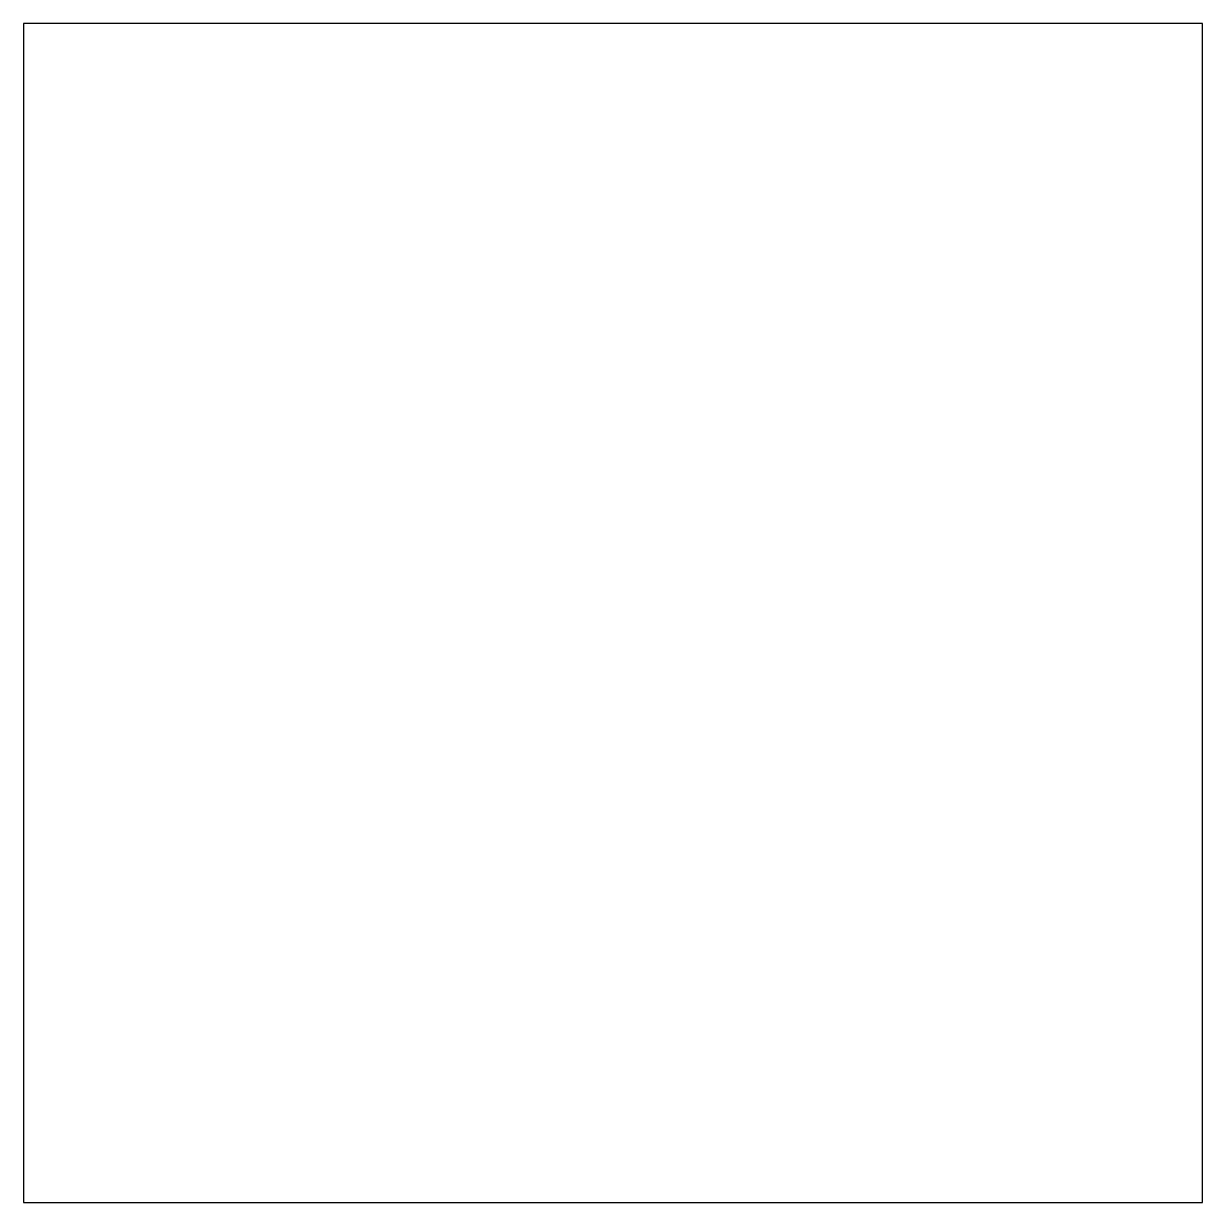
# Model space of a CAD drawing. Extents: x -45 to -35, y -75 to -65.
import ezdxf

# ---------------------------------------------------------------- set-up
doc = ezdxf.new("R2010")
doc.units = 0
doc.layers.get('0').update_dxf_attribs({"linetype": 'CONTINUOUS'})

msp = doc.modelspace()

# ---------------------------------------------------------------- linework, layer by layer
at = {"color": 7, "linetype": 'CONTINUOUS'}
for p, q in [((-45, -65), (-45, -75)), ((-35, -65), (-45, -65)), ((-35, -75), (-35, -65)), ((-45, -75), (-35, -75))]:
    msp.add_line(p, q, dxfattribs=at)

doc.saveas('drawing.dxf')
